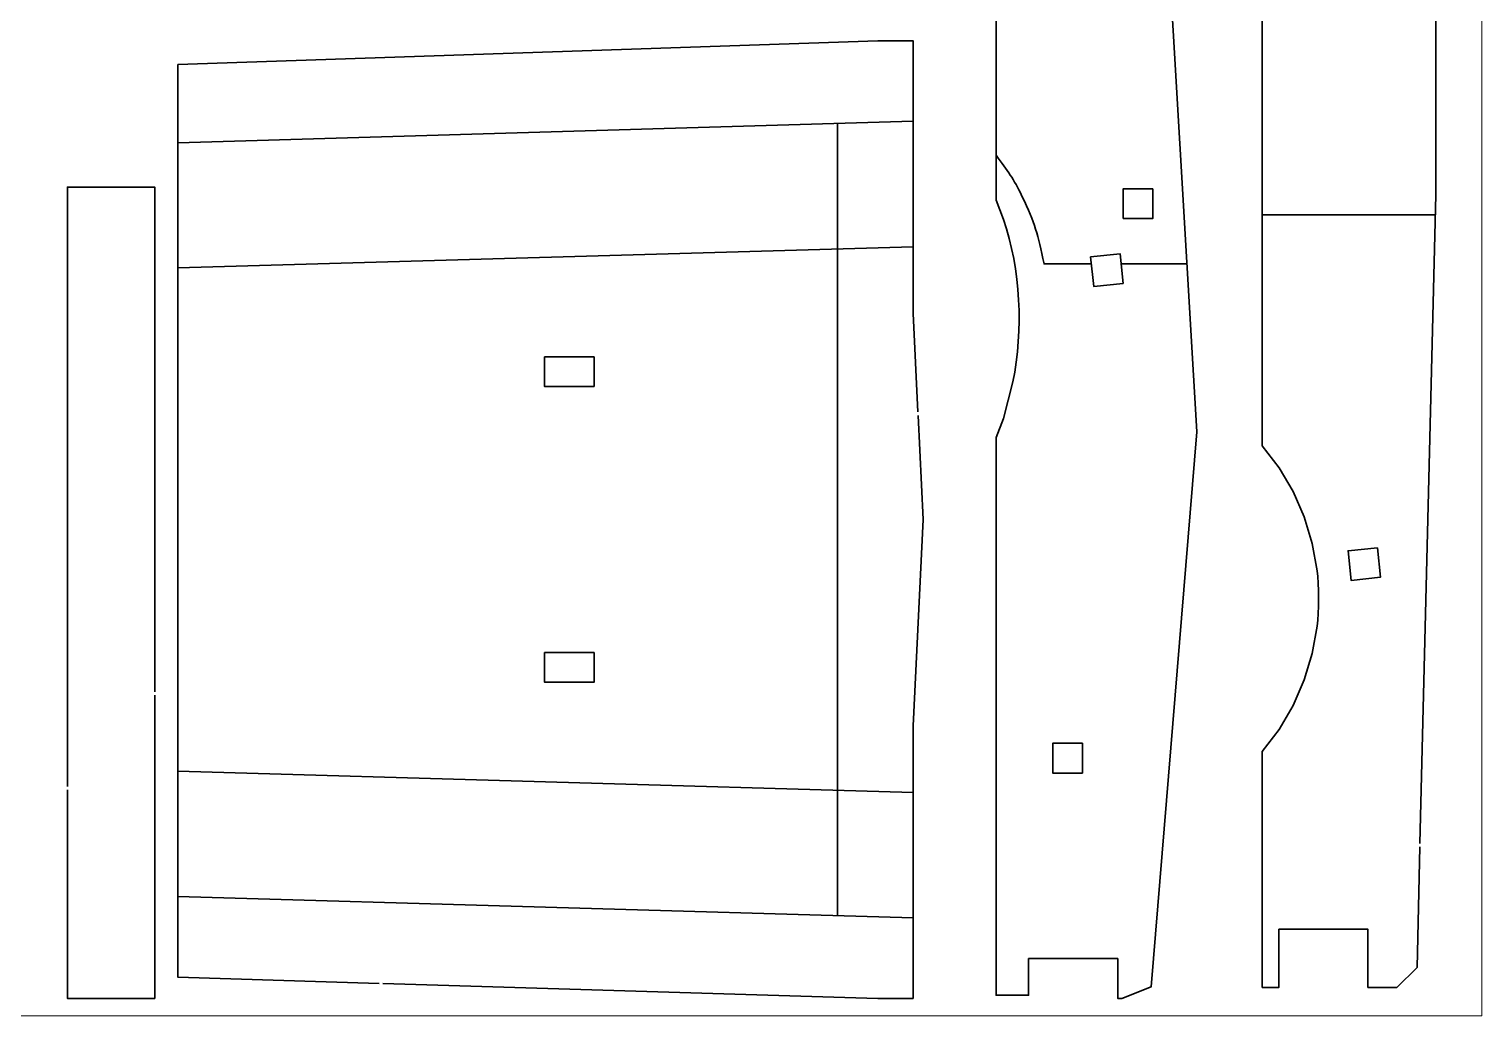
# Model space of a CAD drawing. Header units: millimetres. Extents: x -5 to 375, y 132 to 712.
# Drawn here: x 250.2 to 375, y 131.5 to 216.3 of the extents above; entities that cross this region are included whole.
import ezdxf

# ---------------------------------------------------------------- set-up
doc = ezdxf.new("R2010")
doc.units = ezdxf.units.MM
doc.header["$MEASUREMENT"] = 0
doc.layers.add('Camada 1', color=7, linetype='Continuous')

msp = doc.modelspace()

# ---------------------------------------------------------------- linework, layer by layer
at = {"layer": 'Camada 1', "color": 3, "lineweight": 20}
msp.add_open_spline([(185.0124, 131.5126), (185.0124, 131.5126), (185.0124, 421.5125), (185.0124, 421.5125), (185.0124, 421.5125), (185.0124, 421.5125), (375.0125, 421.5125), (375.0125, 421.5125), (375.0125, 421.5125), (375.0125, 421.5125), (375.0125, 131.5126), (375.0125, 131.5126), (375.0125, 131.5126), (375.0125, 131.5126), (185.0124, 131.5126), (185.0124, 131.5126)], degree=3, knots=[0, 0, 0, 0, 0.2, 0.2, 0.2, 0.2, 0.4, 0.4, 0.4, 0.4, 0.6, 0.6, 0.6, 0.6, 1, 1, 1, 1], dxfattribs=at)
at = {"layer": 'Camada 1', "color": 5, "lineweight": 35}
for points, knots in [([(356.1374, 263.7376), (356.1374, 263.7376), (356.1374, 292.4875), (356.1374, 292.4875), (356.1374, 292.4875), (356.1374, 292.4875), (356.7374, 294.1126), (356.7374, 294.1126), (356.7374, 294.1126), (358.5848, 299.5603), (358.5848, 305.7898), (356.7374, 311.2375), (356.7374, 311.2375), (356.7374, 311.2375), (356.1374, 312.8626), (356.1374, 312.8626), (356.1374, 312.8626), (356.1374, 312.8626), (356.1374, 360.7875), (356.1374, 360.7875), (356.1374, 360.7875), (356.1374, 360.7875), (358.9375, 360.7875), (358.9375, 360.7875), (358.9375, 360.7875), (358.9375, 360.7875), (358.9375, 357.6376), (358.9375, 357.6376), (358.9375, 357.6376), (358.9375, 357.6376), (366.5874, 357.6376), (366.5874, 357.6376), (366.5874, 357.6376), (366.5874, 357.6376), (366.5874, 361.0626), (366.5874, 361.0626), (366.5874, 361.0626), (366.5874, 361.0626), (366.9374, 361.0626), (366.9374, 361.0626), (366.9374, 361.0626), (366.9374, 361.0626), (369.4625, 360.0875), (369.4625, 360.0875), (369.4625, 360.0875), (369.4625, 360.0875), (373.3874, 312.3626), (373.3874, 312.3626), (373.3874, 312.3626), (373.3874, 312.3626), (371.0624, 273.0126), (371.0624, 273.0126), (371.0624, 273.0126), (371.0624, 273.0126), (371.0624, 202.0626), (371.0624, 202.0626), (371.0624, 202.0626), (371.0624, 202.0626), (369.6874, 146.3376), (369.6874, 146.3376)], [0, 0, 0, 0, 0.0625, 0.0625, 0.0625, 0.0625, 0.125, 0.125, 0.125, 0.125, 0.1875, 0.1875, 0.1875, 0.1875, 0.25, 0.25, 0.25, 0.25, 0.3125, 0.3125, 0.3125, 0.3125, 0.375, 0.375, 0.375, 0.375, 0.4375, 0.4375, 0.4375, 0.4375, 0.5, 0.5, 0.5, 0.5, 0.5625, 0.5625, 0.5625, 0.5625, 0.625, 0.625, 0.625, 0.625, 0.6875, 0.6875, 0.6875, 0.6875, 0.75, 0.75, 0.75, 0.75, 0.8125, 0.8125, 0.8125, 0.8125, 0.875, 0.875, 0.875, 0.875, 1, 1, 1, 1]), ([(333.2624, 230.3626), (333.2624, 230.3626), (333.2624, 201.6126), (333.2624, 201.6126), (333.2624, 201.6126), (333.2624, 201.6126), (333.8874, 199.9626), (333.8874, 199.9626), (333.8874, 199.9626), (335.3896, 195.6415), (335.6105, 190.4751), (334.7124, 185.9876), (334.7124, 185.9876), (334.7124, 185.9876), (333.8874, 182.8376), (333.8874, 182.8376), (333.8874, 182.8376), (333.8874, 182.8376), (333.2624, 181.2126), (333.2624, 181.2126), (333.2624, 181.2126), (333.2624, 181.2126), (333.2624, 133.2876), (333.2624, 133.2876), (333.2624, 133.2876), (333.2624, 133.2876), (336.0624, 133.2876), (336.0624, 133.2876), (336.0624, 133.2876), (336.0624, 133.2876), (336.0624, 136.4376), (336.0624, 136.4376), (336.0624, 136.4376), (336.0624, 136.4376), (343.7124, 136.4376), (343.7124, 136.4376), (343.7124, 136.4376), (343.7124, 136.4376), (343.7124, 133.0126), (343.7124, 133.0126), (343.7124, 133.0126), (343.7124, 133.0126), (344.0625, 133.0126), (344.0625, 133.0126), (344.0625, 133.0126), (344.0625, 133.0126), (346.5874, 134.0126), (346.5874, 134.0126), (346.5874, 134.0126), (346.5874, 134.0126), (350.5124, 181.7126), (350.5124, 181.7126), (350.5124, 181.7126), (350.5124, 181.7126), (348.1874, 221.0626), (348.1874, 221.0626), (348.1874, 221.0626), (348.1874, 221.0626), (348.1874, 292.0375), (348.1874, 292.0375), (348.1874, 292.0375), (348.1874, 292.0375), (346.8375, 347.7626), (346.8375, 347.7626)], [0, 0, 0, 0, 0.05882353, 0.05882353, 0.05882353, 0.05882353, 0.11764706, 0.11764706, 0.11764706, 0.11764706, 0.17647059, 0.17647059, 0.17647059, 0.17647059, 0.23529412, 0.23529412, 0.23529412, 0.23529412, 0.29411765, 0.29411765, 0.29411765, 0.29411765, 0.35294118, 0.35294118, 0.35294118, 0.35294118, 0.41176471, 0.41176471, 0.41176471, 0.41176471, 0.47058824, 0.47058824, 0.47058824, 0.47058824, 0.52941176, 0.52941176, 0.52941176, 0.52941176, 0.58823529, 0.58823529, 0.58823529, 0.58823529, 0.64705882, 0.64705882, 0.64705882, 0.64705882, 0.70588235, 0.70588235, 0.70588235, 0.70588235, 0.76470588, 0.76470588, 0.76470588, 0.76470588, 0.82352941, 0.82352941, 0.82352941, 0.82352941, 0.88235294, 0.88235294, 0.88235294, 0.88235294, 1, 1, 1, 1]), ([(369.6874, 146.0376), (369.6874, 146.0376), (369.4374, 135.6626), (369.4374, 135.6626), (369.4374, 135.6626), (369.4374, 135.6626), (367.7124, 133.9626), (367.7124, 133.9626), (367.7124, 133.9626), (367.7124, 133.9626), (365.2124, 133.9626), (365.2124, 133.9626), (365.2124, 133.9626), (365.2124, 133.9626), (365.2124, 138.9626), (365.2124, 138.9626), (365.2124, 138.9626), (365.2124, 138.9626), (357.5625, 138.9626), (357.5625, 138.9626), (357.5625, 138.9626), (357.5625, 138.9626), (357.5625, 133.9626), (357.5625, 133.9626), (357.5625, 133.9626), (357.5625, 133.9626), (356.1374, 133.9626), (356.1374, 133.9626), (356.1374, 133.9626), (356.1374, 133.9626), (356.1374, 154.2376), (356.1374, 154.2376), (356.1374, 154.2376), (356.1374, 154.2376), (357.5874, 156.1376), (357.5874, 156.1376), (357.5874, 156.1376), (357.5874, 156.1376), (358.7874, 158.1876), (358.7874, 158.1876), (358.7874, 158.1876), (358.7874, 158.1876), (359.7375, 160.3876), (359.7375, 160.3876), (359.7375, 160.3876), (359.7375, 160.3876), (360.4374, 162.6626), (360.4374, 162.6626), (360.4374, 162.6626), (360.4374, 162.6626), (360.8624, 165.0126), (360.8624, 165.0126), (360.8624, 165.0126), (360.9997, 166.1932), (360.9997, 168.582), (360.8624, 169.7626), (360.8624, 169.7626), (360.8624, 169.7626), (360.4374, 172.1126), (360.4374, 172.1126), (360.4374, 172.1126), (360.4374, 172.1126), (359.7375, 174.3876), (359.7375, 174.3876), (359.7375, 174.3876), (359.7375, 174.3876), (358.7874, 176.5626), (358.7874, 176.5626), (358.7874, 176.5626), (358.7874, 176.5626), (357.5874, 178.6126), (357.5874, 178.6126), (357.5874, 178.6126), (357.5874, 178.6126), (356.1374, 180.5126), (356.1374, 180.5126), (356.1374, 180.5126), (356.1374, 180.5126), (356.1374, 263.4376), (356.1374, 263.4376)], [0, 0, 0, 0, 0.04761905, 0.04761905, 0.04761905, 0.04761905, 0.0952381, 0.0952381, 0.0952381, 0.0952381, 0.14285714, 0.14285714, 0.14285714, 0.14285714, 0.19047619, 0.19047619, 0.19047619, 0.19047619, 0.23809524, 0.23809524, 0.23809524, 0.23809524, 0.28571429, 0.28571429, 0.28571429, 0.28571429, 0.33333333, 0.33333333, 0.33333333, 0.33333333, 0.38095238, 0.38095238, 0.38095238, 0.38095238, 0.42857143, 0.42857143, 0.42857143, 0.42857143, 0.47619048, 0.47619048, 0.47619048, 0.47619048, 0.52380952, 0.52380952, 0.52380952, 0.52380952, 0.57142857, 0.57142857, 0.57142857, 0.57142857, 0.61904762, 0.61904762, 0.61904762, 0.61904762, 0.66666667, 0.66666667, 0.66666667, 0.66666667, 0.71428571, 0.71428571, 0.71428571, 0.71428571, 0.76190476, 0.76190476, 0.76190476, 0.76190476, 0.80952381, 0.80952381, 0.80952381, 0.80952381, 0.85714286, 0.85714286, 0.85714286, 0.85714286, 0.9047619, 0.9047619, 0.9047619, 0.9047619, 1, 1, 1, 1]), ([(326.5374, 183.4126), (326.5374, 183.4126), (326.1374, 191.8626), (326.1374, 191.8626), (326.1374, 191.8626), (326.1374, 191.8626), (326.1374, 215.3126), (326.1374, 215.3126), (326.1374, 215.3126), (326.1374, 215.3126), (323.1124, 215.3126), (323.1124, 215.3126), (323.1124, 215.3126), (323.1124, 215.3126), (262.9624, 213.2626), (262.9624, 213.2626), (262.9624, 213.2626), (262.9624, 213.2626), (262.9624, 134.8376), (262.9624, 134.8376), (262.9624, 134.8376), (262.9624, 134.8376), (280.2624, 134.3126), (280.2624, 134.3126)], [0, 0, 0, 0, 0.14285714, 0.14285714, 0.14285714, 0.14285714, 0.28571429, 0.28571429, 0.28571429, 0.28571429, 0.42857143, 0.42857143, 0.42857143, 0.42857143, 0.57142857, 0.57142857, 0.57142857, 0.57142857, 0.71428571, 0.71428571, 0.71428571, 0.71428571, 1, 1, 1, 1]), ([(260.9625, 159.3626), (260.9625, 159.3626), (260.9625, 202.7376), (260.9625, 202.7376), (260.9625, 202.7376), (260.9625, 202.7376), (253.4624, 202.7376), (253.4624, 202.7376), (253.4624, 202.7376), (253.4624, 202.7376), (253.4624, 151.2376), (253.4624, 151.2376)], [0, 0, 0, 0, 0.25, 0.25, 0.25, 0.25, 0.5, 0.5, 0.5, 0.5, 1, 1, 1, 1]), ([(280.5625, 134.3126), (280.5625, 134.3126), (323.1124, 133.0126), (323.1124, 133.0126), (323.1124, 133.0126), (323.1124, 133.0126), (326.1374, 133.0126), (326.1374, 133.0126), (326.1374, 133.0126), (326.1374, 133.0126), (326.1374, 156.4376), (326.1374, 156.4376), (326.1374, 156.4376), (326.1374, 156.4376), (326.9875, 174.1626), (326.9875, 174.1626), (326.9875, 174.1626), (326.9875, 174.1626), (326.5624, 183.1126), (326.5624, 183.1126)], [0, 0, 0, 0, 0.16666667, 0.16666667, 0.16666667, 0.16666667, 0.33333333, 0.33333333, 0.33333333, 0.33333333, 0.5, 0.5, 0.5, 0.5, 0.66666667, 0.66666667, 0.66666667, 0.66666667, 1, 1, 1, 1]), ([(253.4624, 150.9376), (253.4624, 150.9376), (253.4624, 133.0126), (253.4624, 133.0126), (253.4624, 133.0126), (253.4624, 133.0126), (260.9625, 133.0126), (260.9625, 133.0126), (260.9625, 133.0126), (260.9625, 133.0126), (260.9625, 159.0626), (260.9625, 159.0626)], [0, 0, 0, 0, 0.25, 0.25, 0.25, 0.25, 0.5, 0.5, 0.5, 0.5, 1, 1, 1, 1])]:
    msp.add_open_spline(points, degree=3, knots=knots, dxfattribs=at)
at = {"layer": 'Camada 1', "color": 240, "lineweight": 35}
for points in [[(326.1374, 208.3876), (326.1374, 208.3876), (262.9624, 206.5376), (262.9624, 206.5376)], [(319.6375, 140.1376), (319.6375, 140.1376), (319.6375, 208.1876), (319.6375, 208.1876)], [(356.1374, 200.3376), (356.1374, 200.3376), (371.0124, 200.3376), (371.0124, 200.3376)], [(326.1374, 197.6126), (326.1374, 197.6126), (262.9624, 195.7876), (262.9624, 195.7876)], [(349.6624, 196.1376), (349.6624, 196.1376), (344.0124, 196.1376), (344.0124, 196.1376)], [(326.1374, 150.7126), (326.1374, 150.7126), (262.9624, 152.5376), (262.9624, 152.5376)], [(326.1374, 139.9376), (326.1374, 139.9376), (262.9624, 141.7626), (262.9624, 141.7626)]]:
    msp.add_open_spline(points, degree=3, dxfattribs=at)
msp.add_open_spline([(341.4624, 196.1376), (341.4624, 196.1376), (337.3874, 196.1376), (337.3874, 196.1376), (337.3874, 196.1376), (336.8239, 198.7365), (336.6477, 199.5614), (335.4874, 201.9626), (335.4874, 201.9626), (334.7631, 203.4614), (334.2587, 204.1105), (333.2624, 205.4626)], degree=3, knots=[0, 0, 0, 0, 0.25, 0.25, 0.25, 0.25, 0.5, 0.5, 0.5, 0.5, 1, 1, 1, 1], dxfattribs=at)
at = {"layer": 'Camada 1', "lineweight": 35}
for points in [[(346.7374, 202.5876), (346.7374, 202.5876), (346.7374, 200.0376), (346.7374, 200.0376), (346.7374, 200.0376), (346.7374, 200.0376), (344.1874, 200.0376), (344.1874, 200.0376), (344.1874, 200.0376), (344.1874, 200.0376), (344.1874, 202.5876), (344.1874, 202.5876), (344.1874, 202.5876), (344.1874, 202.5876), (346.7374, 202.5876), (346.7374, 202.5876)], [(344.1874, 194.4626), (344.1874, 194.4626), (343.9374, 196.9876), (343.9374, 196.9876), (343.9374, 196.9876), (343.9374, 196.9876), (341.3874, 196.7376), (341.3874, 196.7376), (341.3874, 196.7376), (341.3874, 196.7376), (341.6625, 194.1876), (341.6625, 194.1876), (341.6625, 194.1876), (341.6625, 194.1876), (344.1874, 194.4626), (344.1874, 194.4626)], [(298.7124, 185.5876), (298.7124, 185.5876), (298.7124, 188.1376), (298.7124, 188.1376), (298.7124, 188.1376), (298.7124, 188.1376), (294.4625, 188.1376), (294.4625, 188.1376), (294.4625, 188.1376), (294.4625, 188.1376), (294.4625, 185.5876), (294.4625, 185.5876), (294.4625, 185.5876), (294.4625, 185.5876), (298.7124, 185.5876), (298.7124, 185.5876)], [(366.0374, 171.7376), (366.0374, 171.7376), (363.5125, 171.4876), (363.5125, 171.4876), (363.5125, 171.4876), (363.5125, 171.4876), (363.7624, 168.9376), (363.7624, 168.9376), (363.7624, 168.9376), (363.7624, 168.9376), (366.2875, 169.2126), (366.2875, 169.2126), (366.2875, 169.2126), (366.2875, 169.2126), (366.0374, 171.7376), (366.0374, 171.7376)], [(294.4625, 162.7376), (294.4625, 162.7376), (294.4625, 160.1876), (294.4625, 160.1876), (294.4625, 160.1876), (294.4625, 160.1876), (298.7124, 160.1876), (298.7124, 160.1876), (298.7124, 160.1876), (298.7124, 160.1876), (298.7124, 162.7376), (298.7124, 162.7376), (298.7124, 162.7376), (298.7124, 162.7376), (294.4625, 162.7376), (294.4625, 162.7376)], [(340.6875, 152.3876), (340.6875, 152.3876), (338.1375, 152.3876), (338.1375, 152.3876), (338.1375, 152.3876), (338.1375, 152.3876), (338.1375, 154.9376), (338.1375, 154.9376), (338.1375, 154.9376), (338.1375, 154.9376), (340.6875, 154.9376), (340.6875, 154.9376), (340.6875, 154.9376), (340.6875, 154.9376), (340.6875, 152.3876), (340.6875, 152.3876)]]:
    msp.add_open_spline(points, degree=3, knots=[0, 0, 0, 0, 0.2, 0.2, 0.2, 0.2, 0.4, 0.4, 0.4, 0.4, 0.6, 0.6, 0.6, 0.6, 1, 1, 1, 1], dxfattribs=at)

doc.saveas('drawing.dxf')
